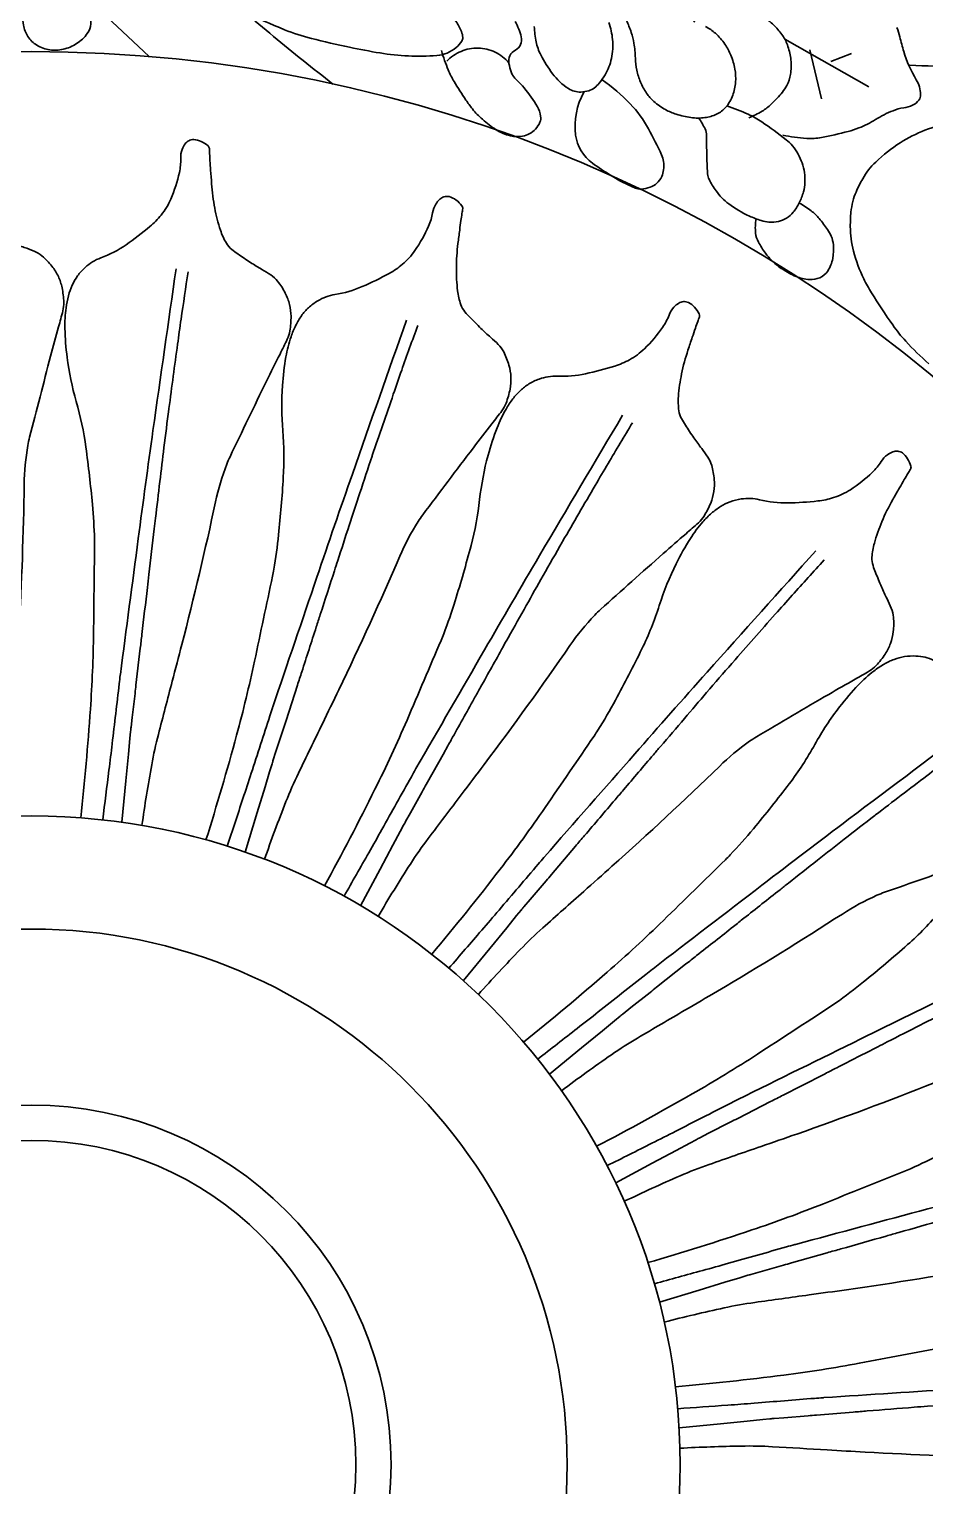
# Model space of a CAD drawing. Header units: millimetres. Extents: x 96 to 279, y 61 to 183.
# Drawn here: x 171.31 to 176.57, y 166.56 to 175.12 of the extents above; entities that cross this region are included whole.
import ezdxf

# ---------------------------------------------------------------- set-up
doc = ezdxf.new("R2010")
doc.units = ezdxf.units.MM
doc.layers.add('DIMENSIONS', color=4, linetype='Continuous')
doc.layers.add('PART', color=7, linetype='Continuous')
doc.styles.get("Standard").update_dxf_attribs({"font": 'arial.ttf'})
doc.dimstyles.new('BALMER1', dxfattribs={"dimscale": 0, "dimtxt": 0.09375, "dimasz": 0.125, "dimexe": 0.0625, "dimexo": 0.125, "dimgap": 0.0625, "dimtad": 1, "dimdec": 4, "dimlfac": -1, "dimzin": 3, "dimdsep": 46, "dimlunit": 4, "dimtxsty": 'Standard', "dimcen": 0.0625, "dimdle": 0.0625, "dimclrd": 256, "dimclre": 256, "dimclrt": 256, "dimadec": 0, "dimazin": 0, "dimtfac": 0.75, "dimtdec": 4, "dimtix": 1, "dimtmove": 2, "dimatfit": 3, "dimfxl": 1, "dimtolj": 1, "dimtzin": 3, "dimarcsym": 0})

# ---------------------------------------------------------------- blocks, each defined once
blk = doc.blocks.new('BALMERREPEAT240VIC')
at = {"layer": 'PART'}
for p, q in [((-8.3781, 4.4285), (-8.0996, 4.9216)), ((-8.2471, 4.6992), (-8.2955, 4.8201)), ((-8.317, 4.576), (-8.0274, 4.6438)), ((-8.2772, 0.6914), (-8.9278, 0))]:
    blk.add_line(p, q, dxfattribs=at)
at = {"layer": 'PART', "flags": 128}
for points in [[(-8.2251, 5.1613, 0.004302), (-8.216, 5.4515, 0.005592), (-8.2135, 5.6749, 0.001223), (-8.2142, 5.9495, 0.013248), (-8.2149, 5.9748, 0.08291), (-8.2224, 6.0077, 0.096647), (-8.2383, 6.0318, 0.142321), (-8.2596, 6.0439, 0.106039), (-8.2922, 6.0445, 0.053321), (-8.3261, 6.0342, 0.019493), (-8.4133, 5.9927, 0.077801), (-8.4927, 5.9339, -0.165358)], [(-7.6735, 6.1144, 0.035479), (-7.7711, 5.996, 0.046498), (-7.8298, 5.8947, 0.01112), (-7.8761, 5.7883, 0.024577), (-7.8936, 5.7387, 0.074361), (-7.9108, 5.6178, 0.045073), (-7.8913, 5.4179, 0.046394), (-7.8437, 5.2523, 0.049075), (-7.7697, 5.107, 0.048623), (-7.6561, 4.9624, 0.072315), (-7.5584, 4.8861, 0.027108), (-7.4805, 4.8471, 0.04061), (-7.4255, 4.8282, 0.036942), (-7.3627, 4.8172, 0.027784), (-7.2781, 4.8134, 0.060206), (-7.1332, 4.8325, 0.050491), (-6.9698, 4.8925, 0.027091), (-6.8885, 4.9377, 0.011083), (-6.6989, 5.0629, 0.03541), (-6.6035, 5.1395, 0.022909), (-6.4709, 5.2742)], [(-7.8149, 4.416, 0.038914), (-7.7951, 4.5568, 0.064024), (-7.8008, 4.6432, 0.01379), (-7.8363, 4.8009, 0.033878), (-7.8568, 4.8635, 0.041591), (-7.9066, 4.9622, -0.040156), (-7.9585, 5.0643, -0.063173), (-7.9755, 5.127, 0.074796), (-7.991, 5.1796, 0.121218), (-8.0206, 5.2164, 0.170457), (-8.053, 5.2269, 0.131766), (-8.1406, 5.2012, -0.065596), (-8.3063, 5.1279, -0.004667), (-8.3924, 5.1035, 0.007295), (-8.4474, 5.0876, 0.028782)], [(-7.4158, 4.513, -0.042402), (-7.3697, 4.5836, -0.055018), (-7.3243, 4.6303, -0.023143), (-7.2592, 4.679, -0.042372), (-7.2204, 4.7008, -0.089374), (-7.17, 4.7135, -0.058202), (-7.0906, 4.7099, -0.107568), (-7.0156, 4.6802, -0.143988), (-6.9767, 4.6335, -0.115961), (-6.9659, 4.5729, -0.088034), (-6.9842, 4.4944, -0.04244), (-7.0262, 4.4157, -0.048995), (-7.0744, 4.3553, -0.041548), (-7.1219, 4.3139, -0.034381), (-7.1861, 4.2732, -0.098568), (-7.2395, 4.2566, -0.066046), (-7.3225, 4.259)], [(-7.9866, 4.0876, -0.028835), (-7.9379, 4.2125, -0.041638), (-7.8923, 4.2934, -0.016311), (-7.7879, 4.4368, -0.056245), (-7.7518, 4.4737, -0.043955), (-7.7036, 4.5065, -0.044697), (-7.6512, 4.5298, -0.046736), (-7.5946, 4.5435, -0.046348), (-7.5359, 4.5464, -0.057343), (-7.4822, 4.538, -0.043962), (-7.416, 4.5131, -0.06246), (-7.3611, 4.4778, -0.078018), (-7.3267, 4.4384, -0.085843), (-7.307, 4.3906, -0.079845), (-7.3036, 4.3351, -0.050421), (-7.3127, 4.29, -0.030831), (-7.3393, 4.2197, -0.056103), (-7.4112, 4.0984, -0.07445), (-7.4873, 4.0239, -0.040221), (-7.5553, 3.9826, -0.099644), (-7.5865, 3.9741, -0.006716), (-7.6271, 3.9719, -0.003764), (-7.6996, 3.9694, -0.007156), (-7.7536, 3.9688, 0.00643), (-7.8136, 3.9682, 0.102546), (-7.8511, 3.9595, 0.052225), (-7.9156, 3.9212)], [(-7.917, 4.216, 0.04324), (-7.9556, 4.2949, 0.056624), (-7.9965, 4.3482, 0.026992), (-8.067, 4.4139, 0.054132), (-8.1071, 4.4406, 0.081111), (-8.1715, 4.4617, 0.06437), (-8.2567, 4.4641, 0.055992), (-8.3366, 4.4467, 0.065693), (-8.3992, 4.416, 0.051649), (-8.4559, 4.3692, 0.048536), (-8.505, 4.3084, 0.044689), (-8.5406, 4.2423, 0.040535), (-8.5668, 4.1639, 0.062446), (-8.5742, 4.1013, 0.044125), (-8.5657, 4.0127, 0.110762), (-8.5416, 3.9563, 0.076282), (-8.4796, 3.8933)], [(-8.4889, 3.4968, -0.032203), (-8.4189, 3.5251, -0.037138), (-8.3553, 3.5411, -0.036432), (-8.2671, 3.5498, 0.045391), (-8.1964, 3.5581, 0.048422), (-8.1264, 3.58, 0.047828), (-8.0612, 3.6154, 0.066521), (-8.0127, 3.6583, 0.051287), (-7.9646, 3.7271, 0.051291), (-7.9373, 3.7905, 0.0405), (-7.918, 3.8758, 0.067424), (-7.9175, 3.9586, 0.078309), (-7.9375, 4.027, 0.106564), (-7.9797, 4.0821, 0.09215), (-8.049, 4.122, 0.063877), (-8.1263, 4.1385, 0.065813), (-8.2031, 4.1347, 0.05021), (-8.284, 4.1114, 0.056735), (-8.3497, 4.0761, 0.056739), (-8.4131, 4.0203, 0.068889), (-8.4524, 3.9627, 0.051178)], [(-8.1405, 3.3536, -0.05316), (-7.9989, 3.5192, -0.063725), (-7.8519, 3.6265, -0.017549), (-7.6992, 3.7036, -0.074433), (-7.6602, 3.7149, -0.063671), (-7.6108, 3.7154, -0.076945), (-7.5712, 3.7043, -0.098975), (-7.532, 3.6761, -0.103402), (-7.5081, 3.6365, -0.072232), (-7.4979, 3.5845, -0.103603), (-7.5037, 3.5478, -0.021344), (-7.5139, 3.5241, -0.007456), (-7.5468, 3.4582, -0.023224), (-7.5766, 3.4069, -0.01038), (-7.6506, 3.2968, -0.212638), (-7.8148, 3.1987, -0.154649), (-8.0681, 3.2466)], [(-8.4765, 3.3931, -0.06437), (-8.3769, 3.4156, -0.075474), (-8.2657, 3.4092, -0.08155), (-8.1696, 3.3718, -0.03897), (-8.1199, 3.337, -0.06044), (-8.0929, 3.3087, -0.08504), (-8.076, 3.2754, -0.067413), (-8.0682, 3.2291, -0.152634), (-8.0883, 3.157, -0.087778), (-8.1755, 3.0633, -0.042244), (-8.2862, 2.9936, -0.068454), (-8.3625, 2.9665, -0.042068), (-8.4528, 2.9557, 0.039448)], [(-8.4827, 2.8424, -0.068635), (-8.3916, 2.8789, -0.345289), (-8.3148, 2.8445, 0.328203), (-8.236, 2.8062, 0.035172), (-8.186, 2.8191, 0.07519), (-8.1644, 2.8302, 0.047021), (-8.1365, 2.8544, -0.028672), (-8.0924, 2.8959, -0.04213), (-7.9815, 2.9737, -0.097911), (-7.926, 2.9929, -0.131156), (-7.8908, 2.9885, -0.093737), (-7.8493, 2.9619, -0.080783), (-7.8238, 2.9284, -0.076829), (-7.8091, 2.8866, -0.105402), (-7.811, 2.8147, -0.08371), (-7.8464, 2.7317, -0.037228), (-7.9077, 2.6502, -0.045158), (-7.9686, 2.5922, -0.020133), (-8.0212, 2.5538, -0.010143), (-8.13, 2.484, -0.039879), (-8.1978, 2.4496, -0.025132), (-8.3114, 2.4093)], [(-8.2401, 2.8058, 0.105545), (-8.3023, 2.7248, 0.105545), (-8.3261, 2.6254, 0.105703), (-8.3072, 2.5249, 0.105703), (-8.2488, 2.4409)], [(-8.9685, 0.772, -0.037021), (-9.0536, 1.0009, -0.050249), (-9.0861, 1.178, -0.005129), (-9.0983, 1.3503, -0.023771), (-9.0988, 1.3876, -0.028375), (-9.0897, 1.4866, -0.02493), (-9.0675, 1.5974, -0.040638), (-9.0205, 1.7353, -0.021193), (-8.8985, 1.9862, -0.02111), (-8.7734, 2.1962, -0.031606), (-8.6755, 2.327, -0.036438), (-8.5879, 2.4158, -0.03495), (-8.4843, 2.4945, -0.044056), (-8.4233, 2.5272, -0.086967), (-8.389, 2.5352, -0.159101), (-8.3674, 2.5295, -0.070708), (-8.3302, 2.4971, -0.161681), (-8.2827, 2.3825, -0.058787), (-8.2976, 2.0489, -0.011538), (-8.3313, 1.8693, -0.009167), (-8.383, 1.6451, -0.034111), (-8.4343, 1.4867, -0.021942), (-8.541, 1.251)], [(-8.1148, 1.7717, -0.007833), (-8.3953, 1.4223, -0.007833), (-8.6867, 1.0818, -0.007829), (-8.9884, 0.7508, -0.007829), (-9.3003, 0.4295)]]:
    blk.add_lwpolyline(points, format="xyb", dxfattribs=at)
blk.add_lwpolyline([(-8.684, 0.1464, -0.026025), (-8.6425, 0.2281, -0.03463), (-8.6041, 0.2853, -0.119445), (-8.5428, 0.3342, -0.125266), (-8.4692, 0.348, -0.140216), (-8.4127, 0.3278, -0.095358), (-8.3526, 0.2645, -0.085565), (-8.3196, 0.1862, -0.092643), (-8.3162, 0.1076, -0.101405), (-8.3434, 0.0315, -0.11159), (-8.3946, -0.0215, -0.107763), (-8.4616, -0.0472, -0.069785), (-8.5717, -0.0485, -0.082378), (-8.6967, -0.011, -0.280008), (-8.7188, 0.0236, -0.07486), (-8.7136, 0.0646, -0.035422)], format="xyb", close=True, dxfattribs=at)
blk = doc.blocks.new('BALMERREPEAT240VIA')
at = {"layer": 'PART', "flags": 128}
for points in [[(-3.802, 0.2891, 0.009785), (-4.4408, 0.3459, 0.014007), (-4.8885, 0.3643, 0.000728), (-5.3978, 0.3702, 0.008912), (-5.4394, 0.3698, 0.016854), (-5.6439, 0.3577, 0.010207), (-5.98, 0.3195, 0.03694), (-6.2493, 0.2627, -0.038436), (-6.5084, 0.209, -0.02651), (-6.6784, 0.1963, -0.037217), (-6.7998, 0.2026, -0.034508), (-6.8712, 0.2168, -0.038296), (-6.933, 0.2388, -0.053566), (-6.9876, 0.2704, -0.05021), (-7.0376, 0.3154, -0.095828), (-7.0936, 0.4075, 0.061507), (-7.1705, 0.5557, 0.025256), (-7.2777, 0.6961, 0.047282), (-7.3453, 0.7621, 0.068984), (-7.439, 0.8185, 0.045687), (-7.5958, 0.8692, 0.063384), (-7.6764, 0.8768, -0.093006), (-7.7311, 0.8853, -0.077586), (-7.7637, 0.9028, -0.102886), (-7.7821, 0.924, -0.145384), (-7.7887, 0.9531, -0.093111), (-7.7773, 0.9977, -0.068103), (-7.7514, 1.0378, -0.199273), (-7.7364, 1.0454, -0.011472), (-7.7058, 1.047, 0.008642), (-7.6651, 1.0489, 0.001172), (-7.6085, 1.0527, 0.000836), (-7.5291, 1.0583, 0.029237), (-7.3853, 1.0771, 0.031886), (-7.2566, 1.1103, 0.053554), (-7.1794, 1.1451, 0.093394), (-7.1426, 1.1772, 0.015453), (-7.1163, 1.2128, 0.007605), (-7.0661, 1.2875, 0.014478), (-7.0257, 1.3539, -0.018337), (-6.9933, 1.4061, -0.076852), (-6.9565, 1.4462, -0.049554), (-6.8858, 1.4918, -0.058241), (-6.8188, 1.5169, -0.05999), (-6.7499, 1.5254, -0.040829), (-6.6639, 1.5186, -0.070081), (-6.6157, 1.5036, -0.00741), (-6.5282, 1.4607, 0.004053), (-6.3686, 1.3812, 0.001917), (-5.9248, 1.1667, 0.019523), (-5.8804, 1.1475, 0.039326), (-5.6592, 1.0816, -0.01051), (-4.8201, 0.8832, -0.000703), (-4.6049, 0.8271, 0.000484), (-4.2924, 0.7457, 0.018719), (-4.1142, 0.7065, 0.009443), (-3.7574, 0.6487)], [(-7.0104, 0.9201, 0.001292), (-6.7333, 0.8791, 0.002427), (-6.5856, 0.8584, 0.000025), (-6.2089, 0.8075, 0.00184), (-6.2038, 0.8068, 0.001043), (-5.9786, 0.7785, 0.001176), (-5.7787, 0.7543, 0.000075), (-5.5634, 0.7288, 0.000259), (-5.5011, 0.7214, 0.000023), (-5.2321, 0.6899, 0.00008), (-5.1558, 0.681, 0.000008), (-4.8804, 0.6488, 0.000027), (-4.7985, 0.6392, 0), (-4.5823, 0.6139, 0.000001), (-4.5338, 0.6083), (-4.3913, 0.5916), (-4.3342, 0.585, 0.002541), (-4.3234, 0.5838, 0.002075), (-4.3101, 0.5824), (-4.2676, 0.5782), (-4.1766, 0.5693), (-4.0189, 0.5538), (-3.776, 0.53)], [(-3.79, 0.4184, 0.000824), (-4.082, 0.4551, 0.001545), (-4.2379, 0.474, 0.000155), (-4.5903, 0.5154, -0.001086), (-4.6404, 0.5214, -0.002523), (-4.645, 0.522, -0.000015), (-5.4438, 0.6274, -0.002062), (-6.0791, 0.7139, -0.001378), (-7.0286, 0.8498)]]:
    blk.add_lwpolyline(points, format="xyb", dxfattribs=at)
blk = doc.blocks.new('*D145')
at = {"layer": 'Defpoints', "color": 0, "transparency": 16777216}
for p in [(159.4173, 179.5657), (159.4173, 166.6814), (183.2221, 166.6814)]:
    blk.add_point(p, dxfattribs=at)
at = {"layer": 'DIMENSIONS', "lineweight": -2, "transparency": 16777216}
for p, q in [((159.4173, 166.8064), (159.4173, 179.6282)), ((183.0971, 179.5657), (159.5423, 179.5657)), ((183.2221, 166.8064), (183.2221, 179.6282))]:
    blk.add_line(p, q, dxfattribs=at)
at = {"layer": 'DIMENSIONS', "transparency": 16777216}
for points in [[(159.5423, 179.5865), (159.5423, 179.5448), (159.4173, 179.5657)], [(183.0971, 179.5865), (183.0971, 179.5448), (183.2221, 179.5657)]]:
    blk.add_solid(points, dxfattribs=at)
at = {"layer": 'DIMENSIONS', "transparency": 16777216, "insert": (171.3197, 179.675), "char_height": 0.09375, "attachment_point": 5}
blk.add_mtext('\\A1;D', dxfattribs=at)

msp = doc.modelspace()

# ---------------------------------------------------------------- linework, layer by layer
for radius in [11.90239, 11.12313, 10.70843, 8.30598, 3.81299, 3.14857, 2.11366, 1.90625]:
    msp.add_circle((171.31971, 166.68139), radius)

# ---------------------------------------------------------------- block references
for name, rotation in [('BALMERREPEAT240VIC', 270), ('BALMERREPEAT240VIA', 281.2500000000002), ('BALMERREPEAT240VIA', 270.0000000000002), ('BALMERREPEAT240VIA', 258.7500000000002), ('BALMERREPEAT240VIA', 247.5000000000001), ('BALMERREPEAT240VIA', 236.2500000000001), ('BALMERREPEAT240VIA', 225.0000000000001), ('BALMERREPEAT240VIA', 213.7500000000001), ('BALMERREPEAT240VIA', 202.5000000000001), ('BALMERREPEAT240VIA', 191.2500000000001)]:
    msp.add_blockref(name, (171.31971, 166.68139), dxfattribs=dict(rotation=rotation))

# ---------------------------------------------------------------- dimensions: what is measured, and where the dimension line sits
at = {"layer": 'DIMENSIONS'}
dim = msp.add_linear_dim(base=(159.41733, 179.56567), p1=(183.2221, 166.68139), p2=(159.41733, 166.68139), text='D', dimstyle='BALMER1', override={"dimscale": 1}, dxfattribs=at)
dim.commit()
dim.dimension.update_dxf_attribs({"geometry": '*D145', "text_midpoint": (171.31971, 179.67505)})

doc.saveas('drawing.dxf')
